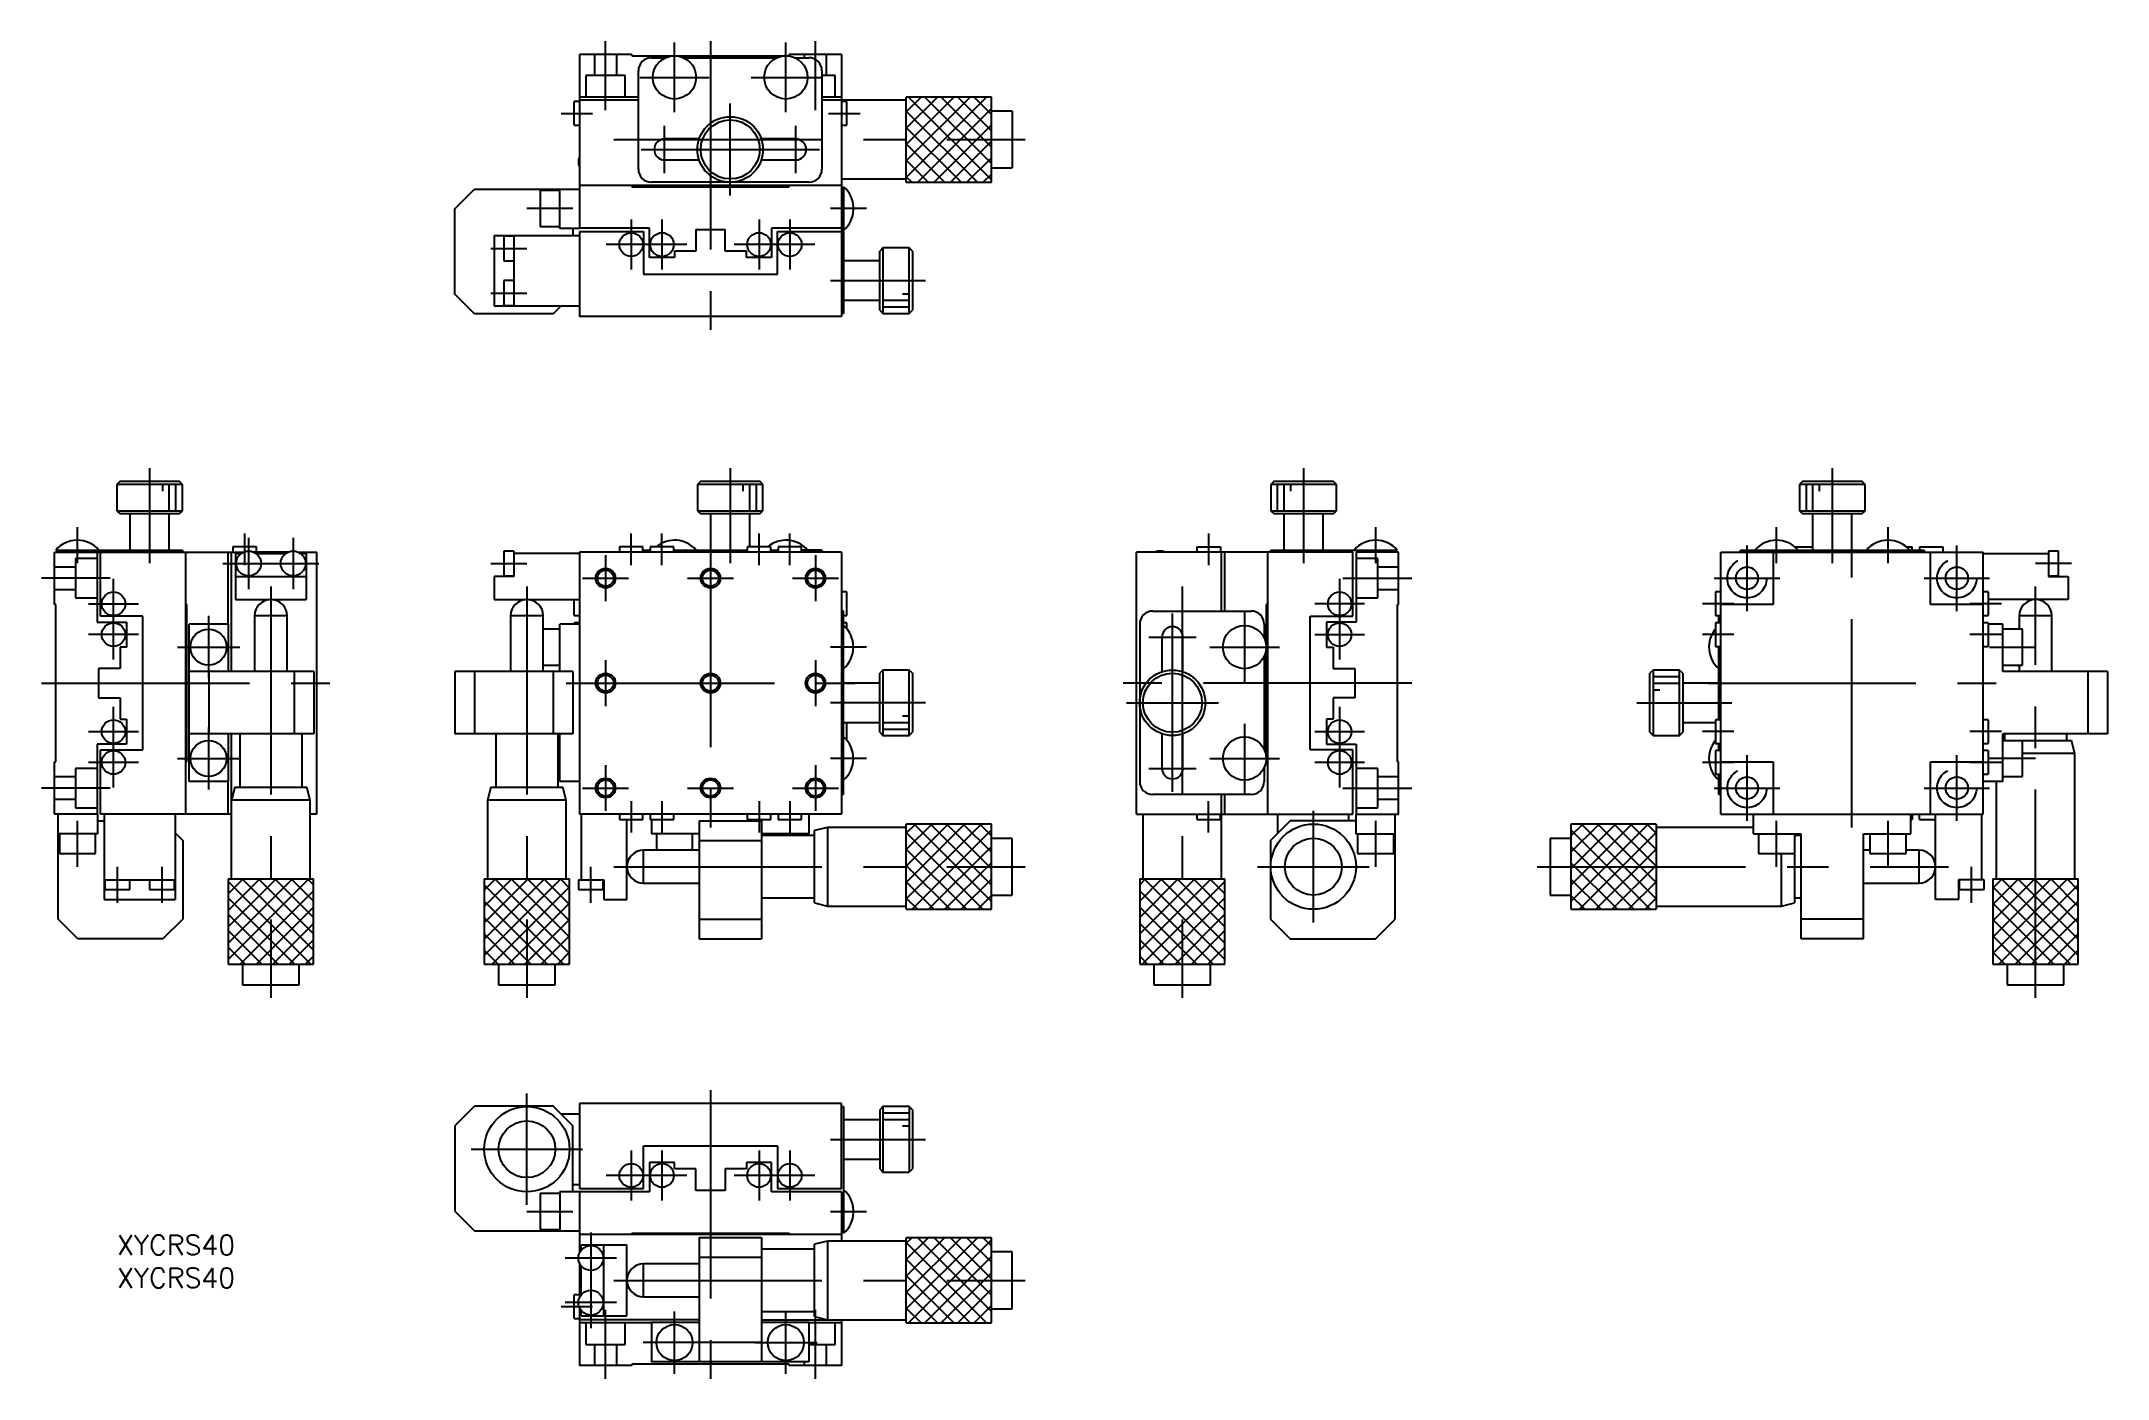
# Model space of a CAD drawing. Extents: x -82 to 233, y -106 to 98.
import ezdxf

# ---------------------------------------------------------------- set-up
doc = ezdxf.new("R2010")
doc.units = 0
doc.linetypes.add('CENTER', pattern=[50.8, 31.75, -6.35, 6.35, -6.35])
doc.linetypes.add('DASHED', pattern=[19.05, 12.7, -6.35])
doc.layers.get('0').update_dxf_attribs({"linetype": 'CONTINUOUS'})
doc.layers.add('CENTER', color=1, linetype='CENTER')
doc.styles.get("Standard").update_dxf_attribs({"font": 'txt.shx', "height": 3, "bigfont": 'bigfont.shx'})

msp = doc.modelspace()

# ---------------------------------------------------------------- linework, layer by layer
at = {"color": 7, "linetype": 'CONTINUOUS'}
for p, q in [((8, 95.9), (0, 95.9)), ((0, 95.9), (0, 69.35)), ((8, 95.9), (8, 95.7)), ((8, 95.7), (32, 95.7)), ((11, 95.4), (13.13, 95.4)), ((15.87, 95.4), (30.13, 95.4)), ((40, 95.9), (32, 95.9)), ((32, 95.7), (32, 95.9)), ((32.87, 95.4), (35, 95.4)), ((40, 95.9), (40, 55.9)), ((9, 78.4), (9, 93.4)), ((37, 93.4), (37, 78.4)), ((-0.8, 85.1), (-0.8, 88.7)), ((0, 88.7), (-0.8, 88.7)), ((9, 89.4), (0, 89.4)), ((9, 88.9), (0, 88.9)), ((40, 89.4), (37, 89.4)), ((49.86, 88.9), (37, 88.9)), ((40.8, 88.7), (40, 88.7)), ((40.8, 85.1), (40.8, 88.7)), ((49.86, 87.15), (52.1, 89.4)), ((49.86, 84.65), (54.6, 89.4)), ((49.86, 82.15), (57.1, 89.4)), ((49.86, 79.65), (59.6, 89.4)), ((49.86, 77.15), (62.1, 89.4)), ((49.86, 76.4), (49.86, 89.4)), ((62.86, 89.4), (49.86, 89.4)), ((50.2, 89.4), (62.86, 76.75)), ((52.7, 89.4), (62.86, 79.25)), ((55.2, 89.4), (62.86, 81.75)), ((57.7, 89.4), (62.86, 84.25)), ((60.2, 89.4), (62.86, 86.75)), ((62.7, 89.4), (62.86, 89.25)), ((62.86, 76.4), (62.86, 89.4)), ((-0.8, 85.1), (0, 85.1)), ((40, 85.1), (40.8, 85.1)), ((49.86, 87.25), (60.7, 76.4)), ((51.6, 76.4), (62.86, 87.65)), ((54.1, 76.4), (62.86, 85.15)), ((66, 87.22), (62.86, 87.22)), ((66, 87.22), (66, 78.58)), ((18.26, 83), (13, 83)), ((33, 83), (27.74, 83)), ((49.86, 84.75), (58.2, 76.4)), ((49.86, 82.25), (55.7, 76.4)), ((56.6, 76.4), (62.86, 82.65)), ((13, 79.8), (18.26, 79.8)), ((27.74, 79.8), (33, 79.8)), ((49.86, 79.75), (53.2, 76.4)), ((59.1, 76.4), (62.86, 80.15)), ((40, 75.9), (0, 75.9)), ((8, 75.9), (8, 75.7)), ((8, 75.7), (32, 75.7)), ((35, 76.4), (11, 76.4)), ((32, 75.7), (32, 75.9)), ((40, 76.9), (49.86, 76.9)), ((40.3, 75.7), (40.3, 56.4)), ((49.86, 77.25), (50.7, 76.4)), ((49.86, 76.4), (62.86, 76.4)), ((61.6, 76.4), (62.86, 77.65)), ((62.86, 78.58), (66, 78.58)), ((-19, 72.35), (-16, 75.35)), ((-16, 75.35), (0, 75.35)), ((-6, 75.15), (-6, 69.65)), ((-3, 75.15), (-6, 75.15)), ((-3, 69.35), (-3, 75.35)), ((40, 75.4), (40.3, 75.4)), ((41.8, 72.25), (41.8, 72.55)), ((-19, 59.35), (-19, 72.35)), ((-6, 69.65), (-3, 69.65)), ((0, 69.35), (-3, 69.35)), ((-1, 69.35), (-1, 68.3)), ((10.7, 69.4), (0, 69.4)), ((10.7, 64.9), (10.7, 69.4)), ((40, 69.4), (29.3, 69.4)), ((29.3, 69.4), (29.3, 64.9)), ((-13, 68.3), (-13, 57.5)), ((-13, 68.3), (0, 68.3)), ((-11.5, 68.2), (-11.5, 64.4)), ((-10, 68.2), (-11.5, 68.2)), ((-10, 68.3), (-10, 57.5)), ((0, 68.9), (9.8, 68.9)), ((0, 68.9), (0, 55.9)), ((9.8, 68.9), (9.8, 62.4)), ((17.75, 69.2), (17.75, 65.9)), ((17.75, 69.2), (22.25, 69.2)), ((22.25, 65.9), (22.25, 69.2)), ((30.2, 68.9), (40, 68.9)), ((30.2, 62.4), (30.2, 68.9)), ((46.3, 66.4), (45.8, 65.9)), ((46.3, 66.4), (46.3, 56.4)), ((50.3, 66.4), (46.3, 66.4)), ((50.3, 56.4), (50.3, 66.4)), ((50.8, 65.9), (50.3, 66.4)), ((-11.5, 64.4), (-10, 64.4)), ((14.5, 64.9), (10.7, 64.9)), ((17.75, 65.9), (14.5, 65.9)), ((14.5, 65.9), (14.5, 64.9)), ((25.5, 65.9), (22.25, 65.9)), ((25.5, 64.9), (25.5, 65.9)), ((29.3, 64.9), (25.5, 64.9)), ((45.8, 64.4), (40.3, 64.4)), ((45.8, 56.9), (45.8, 65.9)), ((50.8, 65.9), (50.8, 56.9)), ((-11.5, 61.4), (-11.5, 57.6)), ((-10, 61.4), (-11.5, 61.4)), ((9.8, 62.4), (30.2, 62.4)), ((-16, 56.35), (-19, 59.35)), ((0, 57.5), (-13, 57.5)), ((-11.5, 57.6), (-10, 57.6)), ((-2.85, 57.5), (-4, 56.35)), ((40.3, 58.4), (45.8, 58.4)), ((45.8, 56.9), (46.3, 56.4)), ((46.3, 58.4), (50.3, 58.4)), ((46.3, 57.4), (50.3, 57.4)), ((49.3, 59.4), (50.3, 59.4)), ((50.3, 56.4), (50.8, 56.9)), ((-4, 56.35), (-16, 56.35)), ((40, 55.9), (0, 55.9)), ((40.3, 56.4), (40, 56.4)), ((46.3, 56.4), (50.3, 56.4)), ((-70.05, 30.8), (-70.55, 30.3)), ((-60.55, 30.3), (-70.55, 30.3)), ((-70.55, 30.3), (-70.55, 26.3)), ((-70.05, 30.8), (-61.05, 30.8)), ((-63.55, 29.3), (-63.55, 30.3)), ((-62.55, 26.3), (-62.55, 30.3)), ((-61.55, 26.3), (-61.55, 30.3)), ((-60.55, 30.3), (-61.05, 30.8)), ((-60.55, 26.3), (-60.55, 30.3)), ((18.5, 30.8), (18, 30.3)), ((28, 30.3), (18, 30.3)), ((18, 30.3), (18, 26.3)), ((18.5, 30.8), (27.5, 30.8)), ((25, 29.3), (25, 30.3)), ((26, 26.3), (26, 30.3)), ((27, 26.3), (27, 30.3)), ((28, 30.3), (27.5, 30.8)), ((28, 26.3), (28, 30.3)), ((105.94, 30.8), (105.44, 30.3)), ((115.44, 30.3), (105.44, 30.3)), ((105.44, 30.3), (105.44, 26.3)), ((105.94, 30.8), (114.94, 30.8)), ((106.44, 30.3), (106.44, 26.3)), ((107.44, 30.3), (107.44, 26.3)), ((108.44, 30.3), (108.44, 29.3)), ((115.44, 30.3), (114.94, 30.8)), ((115.44, 26.3), (115.44, 30.3)), ((186.57, 30.8), (186.07, 30.3)), ((196.07, 30.3), (186.07, 30.3)), ((186.07, 30.3), (186.07, 26.3)), ((186.57, 30.8), (195.57, 30.8)), ((187.07, 30.3), (187.07, 26.3)), ((188.07, 30.3), (188.07, 26.3)), ((189.07, 30.3), (189.07, 29.3)), ((196.07, 30.3), (195.57, 30.8)), ((196.07, 26.3), (196.07, 30.3)), ((-70.55, 26.3), (-60.55, 26.3)), ((-70.55, 26.3), (-70.05, 25.8)), ((-61.05, 25.8), (-70.05, 25.8)), ((-68.55, 25.8), (-68.55, 20.3)), ((-62.55, 20.3), (-62.55, 25.8)), ((-61.05, 25.8), (-60.55, 26.3)), ((18, 26.3), (28, 26.3)), ((18, 26.3), (18.5, 25.8)), ((27.5, 25.8), (18.5, 25.8)), ((20, 25.8), (20, 20.3)), ((26, 20.8), (26, 25.8)), ((27.5, 25.8), (28, 26.3)), ((105.44, 26.3), (115.44, 26.3)), ((105.44, 26.3), (105.94, 25.8)), ((114.94, 25.8), (105.94, 25.8)), ((107.44, 25.8), (107.44, 20.3)), ((113.44, 20.3), (113.44, 25.8)), ((114.94, 25.8), (115.44, 26.3)), ((186.07, 26.3), (196.07, 26.3)), ((186.07, 26.3), (186.57, 25.8)), ((195.57, 25.8), (186.57, 25.8)), ((188.07, 25.8), (188.07, 20.3)), ((194.07, 20.3), (194.07, 25.8)), ((195.57, 25.8), (196.07, 26.3)), ((-80.05, 20), (-51.19, 20)), ((-80.05, 12), (-80.05, 20)), ((-79.86, 20.3), (-60.55, 20.3)), ((-79.55, 20), (-79.55, 20.3)), ((-73.55, 20), (-73.55, 9.3)), ((-73.05, 10.2), (-73.05, 20)), ((-60.55, 20.3), (-60.55, 20)), ((-60.05, 20), (-60.05, -20)), ((-53.55, 9), (-53.55, 20)), ((-53.05, 1.75), (-53.05, 20)), ((-52.85, 20.8), (-52.85, 20)), ((-49.25, 20.8), (-52.85, 20.8)), ((-52.45, 19.75), (-51.62, 19.75)), ((-52.45, 19.75), (-52.45, 12.75)), ((-44.39, 20), (-49.72, 20)), ((-49.29, 19.75), (-44.82, 19.75)), ((-49.25, 20), (-49.25, 20.8)), ((-42.92, 20), (-40.05, 20)), ((-42.49, 19.75), (-41.65, 19.75)), ((-41.65, 19.75), (-41.65, 12.75)), ((-40.05, -20), (-40.05, 20)), ((-11.5, 20.15), (-11.5, 16.35)), ((-10, 20.15), (-11.5, 20.15)), ((-10, 20.15), (-10, 16.25)), ((0, 19.75), (-10, 19.75)), ((0, 20), (0, -20)), ((40, 20), (0, 20)), ((9.7, 20.8), (6.1, 20.8)), ((6.1, 20.8), (6.1, 20)), ((9.7, 20), (9.7, 20.8)), ((9.7, 20.3), (10.8, 20.3)), ((14.4, 20.8), (10.8, 20.8)), ((10.8, 20.8), (10.8, 20)), ((14.4, 20), (14.4, 20.8)), ((14.4, 20.3), (25.6, 20.3)), ((29.2, 20.8), (25.6, 20.8)), ((25.6, 20.8), (25.6, 20)), ((29.2, 20), (29.2, 20.8)), ((29.2, 20.3), (30.3, 20.3)), ((33.9, 20.8), (30.3, 20.8)), ((30.3, 20.8), (30.3, 20)), ((33.9, 20), (33.9, 20.8)), ((37, 20.3), (33.9, 20.3)), ((37, 20.3), (37, 20)), ((40, 20), (40, -20)), ((84.95, -20), (84.95, 20)), ((117.94, 20), (84.95, 20)), ((94.15, 20.8), (97.75, 20.8)), ((94.15, 20.8), (94.15, 20)), ((97.75, 20.8), (97.75, 20)), ((97.95, 11), (97.95, 20)), ((98.45, 11), (98.45, 20)), ((104.94, 20), (104.94, -20)), ((105.44, 20.3), (124.75, 20.3)), ((105.44, 20), (105.44, 20.3)), ((117.94, 10.2), (117.94, 20)), ((118.44, 20), (118.44, 9.3)), ((124.94, 20), (118.44, 20)), ((124.44, 20.3), (124.44, 20)), ((124.94, 12), (124.94, 20)), ((174.07, -20), (174.07, 20)), ((174.07, 20), (214.07, 20)), ((177.07, 20.3), (205.07, 20.3)), ((177.07, 20), (177.07, 20.3)), ((182.07, 20), (182.07, 12)), ((185.36, 20.8), (188.07, 20.8)), ((202.36, 20.8), (203.27, 20.8)), ((203.27, 20.3), (203.27, 20.8)), ((204.37, 20.8), (207.97, 20.8)), ((204.37, 20.8), (204.37, 20.3)), ((205.07, 20.3), (205.07, 20)), ((206.07, 12), (206.07, 20)), ((207.97, 20), (207.97, 20.8)), ((214.07, -20), (214.07, 20)), ((214.07, 19.75), (224.07, 19.75)), ((224.07, 20.15), (224.07, 16.25)), ((225.57, 20.15), (224.07, 20.15)), ((225.57, 16.35), (225.57, 20.15)), ((-52.45, 16.25), (-41.65, 16.25)), ((-10, 16.25), (-13, 16.25)), ((-13, 16.25), (-13, 12.75)), ((-11.5, 16.35), (-10, 16.35)), ((224.07, 16.35), (225.57, 16.35)), ((224.07, 16.25), (227.07, 16.25)), ((227.07, 16.25), (227.07, 12.75)), ((-52.45, 12.75), (-41.65, 12.75)), ((-13, 12.75), (0, 12.75)), ((-0.8, 10.3), (-0.8, 12.75)), ((40.8, 13.9), (40, 13.9)), ((40.8, 10.3), (40.8, 13.9)), ((173.27, 13.9), (173.27, 10.3)), ((174.07, 13.9), (173.27, 13.9)), ((214.87, 13.9), (214.07, 13.9)), ((214.87, 13.9), (214.87, 10.3)), ((227.07, 12.75), (214.87, 12.75)), ((-79.86, 12), (-80.05, 12)), ((-79.86, -12), (-79.86, 12)), ((-66.55, 10.2), (-73.05, 10.2)), ((-66.55, -10.2), (-66.55, 10.2)), ((-59.85, 12), (-60.05, 12)), ((-59.85, -12), (-59.85, 12)), ((-44.55, 10.25), (-49.55, 10.25)), ((-49.55, 10.25), (-49.55, 1.75)), ((-44.55, 1.75), (-44.55, 10.25)), ((-10.5, 10.25), (-10.5, 1.75)), ((-5.5, 10.25), (-10.5, 10.25)), ((-5.5, 1.75), (-5.5, 10.25)), ((-0.8, 10.3), (0, 10.3)), ((40.3, 11), (40, 11)), ((40.3, -17), (40.3, 11)), ((40.3, 10.3), (40.8, 10.3)), ((87.45, 11), (102.44, 11)), ((104.94, 12), (104.74, 12)), ((104.74, 12), (104.74, -12)), ((111.44, -10.2), (111.44, 10.2)), ((111.44, 10.2), (117.94, 10.2)), ((124.75, -12), (124.75, 12)), ((124.75, 12), (124.94, 12)), ((173.27, 10.3), (174.07, 10.3)), ((173.77, 9.2), (173.77, 10.3)), ((182.07, 12), (174.07, 12)), ((214.07, 12), (206.07, 12)), ((214.07, 10.3), (214.87, 10.3)), ((224.57, 10.25), (219.57, 10.25)), ((219.57, 10.25), (219.57, 8.25)), ((224.57, 1.75), (224.57, 10.25)), ((-73.55, 9.3), (-69.05, 9.3)), ((-69.05, 9.3), (-69.05, 5.5)), ((-53.51, 9), (-59.5, 9)), ((-59.5, -15), (-59.5, 9)), ((-53.51, 1.75), (-53.51, 9)), ((-3, 8.25), (-5.5, 8.25)), ((-3, 1.75), (-3, 9)), ((0, 9), (-3, 9)), ((-0.8, 9), (-0.8, 9.2)), ((0, 9.2), (-0.8, 9.2)), ((40.8, 9.2), (40.3, 9.2)), ((40.8, 8.29), (40.8, 9.2)), ((85.45, 9), (85.45, -15)), ((88.84, 7), (88.84, 1.74)), ((92.05, 1.74), (92.05, 7)), ((104.44, 9), (104.44, 6.87)), ((118.44, 9.3), (113.94, 9.3)), ((113.94, 9.3), (113.94, 5.5)), ((173.27, 9.2), (173.27, 5.6)), ((174.07, 9.2), (173.27, 9.2)), ((214.87, 9.2), (214.07, 9.2)), ((214.87, 9.2), (214.87, 5.6)), ((217.07, 9), (214.87, 9)), ((217.07, 1.75), (217.07, 9)), ((220.07, 8.25), (217.07, 8.25)), ((220.07, 2.75), (220.07, 8.25)), ((-70.05, 5.5), (-70.05, 2.25)), ((-69.05, 5.5), (-70.05, 5.5)), ((104.44, 4.13), (104.44, -10.13)), ((113.94, 5.5), (114.94, 5.5)), ((114.94, 5.5), (114.94, 2.25)), ((173.27, 5.6), (174.07, 5.6)), ((173.77, -5.6), (173.77, 5.6)), ((214.07, 5.6), (214.87, 5.6)), ((-73.35, 2.25), (-73.35, -2.25)), ((-70.05, 2.25), (-73.35, 2.25)), ((-40.5, 1.75), (-59.5, 1.75)), ((-56.51, 1.75), (-56.51, -7.75)), ((-43.5, 1.75), (-43.5, -7.75)), ((-40.5, 1.75), (-40.5, -7.75)), ((-1, 1.75), (-19, 1.75)), ((-19, 1.75), (-19, -7.75)), ((-16, 1.75), (-16, -7.75)), ((-5.5, 2.75), (-3, 2.75)), ((-4, 1.75), (-4, -7.75)), ((-1, 1.75), (-1, -7.75)), ((45.8, 0), (40.3, 0)), ((46.3, 2), (45.8, 1.5)), ((45.8, -7.5), (45.8, 1.5)), ((46.3, 2), (46.3, -8)), ((50.3, 2), (46.3, 2)), ((50.3, -8), (50.3, 2)), ((50.8, 1.5), (50.3, 2)), ((50.8, 1.5), (50.8, -7.5)), ((114.94, 2.25), (118.25, 2.25)), ((118.25, 2.25), (118.25, -2.25)), ((163.77, 2), (163.27, 1.5)), ((163.27, -7.5), (163.27, 1.5)), ((163.77, 2), (163.77, -8)), ((167.77, 2), (163.77, 2)), ((163.77, 1), (167.77, 1)), ((163.77, 0), (167.77, 0)), ((167.77, -8), (167.77, 2)), ((168.27, 1.5), (167.77, 2)), ((168.27, 1.5), (168.27, -7.5)), ((173.77, 0), (168.27, 0)), ((217.07, 2.75), (220.07, 2.75)), ((233.07, 1.75), (217.07, 1.75)), ((219.57, 2.75), (219.57, 1.75)), ((230.07, 1.75), (230.07, -7.75)), ((233.07, 1.75), (233.07, -7.75)), ((-73.35, -2.25), (-70.05, -2.25)), ((-70.05, -2.25), (-70.05, -5.5)), ((114.94, -2.25), (114.94, -5.5)), ((118.25, -2.25), (114.94, -2.25)), ((163.77, -1), (164.77, -1)), ((-70.05, -5.5), (-69.05, -5.5)), ((-69.05, -5.5), (-69.05, -9.3)), ((40.3, -6), (45.8, -6)), ((40.8, -8.71), (40.8, -6)), ((46.3, -6), (50.3, -6)), ((49.3, -5), (50.3, -5)), ((113.94, -5.5), (113.94, -9.3)), ((114.94, -5.5), (113.94, -5.5)), ((168.27, -6), (173.27, -6)), ((173.27, -5.6), (173.27, -9.2)), ((174.07, -5.6), (173.27, -5.6)), ((214.87, -5.6), (214.07, -5.6)), ((214.87, -5.6), (214.87, -9.2)), ((-73.55, -9.3), (-73.55, -20)), ((-69.05, -9.3), (-73.55, -9.3)), ((-40.5, -7.75), (-59.5, -7.75)), ((-53.51, -15), (-53.51, -7.75)), ((-53.05, -29.86), (-53.05, -7.75)), ((-51.8, -7.75), (-51.8, -15.86)), ((-42.3, -15.86), (-42.3, -7.75)), ((-1, -7.75), (-19, -7.75)), ((-12.75, -7.75), (-12.75, -15.86)), ((-3.25, -15.86), (-3.25, -7.75)), ((-3, -8.75), (-3.25, -8.75)), ((-3, -15), (-3, -7.75)), ((45.8, -7.5), (46.3, -8)), ((46.3, -7), (50.3, -7)), ((46.3, -8), (50.3, -8)), ((50.3, -8), (50.8, -7.5)), ((88.84, -7.74), (88.84, -13)), ((92.05, -13), (92.05, -7.74)), ((113.94, -9.3), (118.44, -9.3)), ((118.44, -9.3), (118.44, -20)), ((163.27, -7.5), (163.77, -8)), ((163.77, -8), (167.77, -8)), ((167.77, -8), (168.27, -7.5)), ((173.27, -9.2), (174.07, -9.2)), ((173.77, -10.3), (173.77, -9.2)), ((214.07, -9.2), (214.87, -9.2)), ((233.07, -7.75), (217.07, -7.75)), ((217.07, -15), (217.07, -7.75)), ((217.07, -8.75), (227.57, -8.75)), ((217.32, -7.75), (217.32, -8.75)), ((220.07, -14.25), (220.07, -8.75)), ((226.82, -8.75), (226.82, -7.75)), ((228.07, -10.75), (227.57, -8.75)), ((-80.05, -20), (-80.05, -12)), ((-80.05, -12), (-79.86, -12)), ((-73.05, -20), (-73.05, -10.2)), ((-73.05, -10.2), (-66.55, -10.2)), ((-59.85, -12), (-60.05, -12)), ((104.74, -12), (104.94, -12)), ((117.94, -10.2), (111.44, -10.2)), ((117.94, -20), (117.94, -10.2)), ((124.94, -12), (124.75, -12)), ((124.94, -20), (124.94, -12)), ((173.27, -10.3), (173.27, -13.9)), ((174.07, -10.3), (173.27, -10.3)), ((174.07, -12), (182.07, -12)), ((182.07, -12), (182.07, -20)), ((206.07, -20), (206.07, -12)), ((206.07, -12), (214.07, -12)), ((214.87, -10.3), (214.07, -10.3)), ((214.87, -10.3), (214.87, -13.9)), ((228.07, -10.75), (220.07, -10.75)), ((228.07, -29.86), (228.07, -10.75)), ((-53.51, -15), (-59.5, -15)), ((-53.55, -20), (-53.55, -15)), ((-3, -14.25), (-3.25, -14.25)), ((0, -15), (-3, -15)), ((104.44, -12.87), (104.44, -15)), ((173.27, -13.9), (174.07, -13.9)), ((173.77, -17), (173.77, -13.9)), ((214.07, -13.9), (214.87, -13.9)), ((217.07, -15), (214.07, -15)), ((216.07, -15), (216.07, -29.86)), ((217.07, -14.25), (220.07, -14.25)), ((-52.55, -15.86), (-53.05, -17.86)), ((-41.06, -17.86), (-53.05, -17.86)), ((-52.55, -15.86), (-41.56, -15.86)), ((-41.06, -17.86), (-41.56, -15.86)), ((-41.06, -29.86), (-41.06, -17.86)), ((-13.5, -15.86), (-14, -17.86)), ((-14, -17.86), (-14, -29.86)), ((-2, -17.86), (-14, -17.86)), ((-13.5, -15.86), (-2.5, -15.86)), ((-2, -17.86), (-2.5, -15.86)), ((-2, -29.86), (-2, -17.86)), ((40.3, -17), (40, -17)), ((102.44, -17), (87.45, -17)), ((97.95, -29.86), (97.95, -17)), ((98.45, -20), (98.45, -17)), ((174.07, -17), (173.77, -17)), ((-73.5, -20), (-80.05, -20)), ((-79.5, -36), (-79.5, -20)), ((-73.5, -20), (-73.5, -23)), ((-73.5, -21), (-72.46, -21)), ((-53.05, -20), (-73.05, -20)), ((-72.46, -20), (-72.46, -33)), ((-61.66, -20), (-61.66, -33)), ((-40.05, -20), (-41, -20)), ((40, -20), (0, -20)), ((0.25, -20), (0.25, -30)), ((6.1, -20), (6.1, -20.8)), ((6.1, -20.8), (9.7, -20.8)), ((7.25, -33), (7.25, -20.8)), ((9.7, -20.8), (9.7, -20)), ((10.8, -20), (10.8, -20.8)), ((10.8, -20.8), (14.4, -20.8)), ((11, -20.8), (11, -23)), ((14.4, -20.8), (14.4, -20)), ((18.25, -21), (18.25, -39)), ((18.25, -21), (27.75, -21)), ((25.6, -20), (25.6, -20.8)), ((25.6, -20.8), (29.2, -20.8)), ((27.75, -21), (27.75, -39)), ((29.2, -20.8), (29.2, -20)), ((30.3, -20), (30.3, -20.8)), ((30.3, -20.8), (33.9, -20.8)), ((33.9, -20.8), (33.9, -20)), ((35, -20), (35, -23)), ((37.86, -22), (35.86, -22.5)), ((49.86, -22), (37.86, -22)), ((37.86, -22), (37.86, -34)), ((49.86, -22.9), (51.25, -21.5)), ((49.86, -25.4), (53.75, -21.5)), ((49.86, -27.9), (56.25, -21.5)), ((49.86, -30.4), (58.75, -21.5)), ((49.86, -32.9), (61.25, -21.5)), ((49.86, -34.5), (49.86, -21.5)), ((62.86, -21.5), (49.86, -21.5)), ((51.05, -21.5), (62.86, -33.31)), ((53.55, -21.5), (62.86, -30.81)), ((56.05, -21.5), (62.86, -28.31)), ((58.55, -21.5), (62.86, -25.81)), ((61.05, -21.5), (62.86, -23.31)), ((62.86, -34.5), (62.86, -21.5)), ((84.95, -20), (117.94, -20)), ((85.95, -20), (85.95, -29.86)), ((94.15, -20), (94.15, -20.8)), ((94.15, -20.8), (97.75, -20.8)), ((97.75, -20.8), (97.75, -20)), ((108.4, -21), (105.4, -24)), ((106.54, -22.85), (106.54, -20)), ((118.39, -21), (108.4, -21)), ((117.35, -21), (117.35, -20)), ((118.39, -20), (124.94, -20)), ((118.39, -20), (118.39, -23)), ((124.39, -36), (124.39, -20)), ((151.21, -23.31), (153.02, -21.5)), ((151.21, -25.81), (155.52, -21.5)), ((151.21, -28.31), (158.02, -21.5)), ((151.21, -30.81), (160.52, -21.5)), ((151.21, -33.31), (163.02, -21.5)), ((151.21, -21.5), (151.21, -34.5)), ((164.21, -21.5), (151.21, -21.5)), ((152.82, -21.5), (164.21, -32.9)), ((155.32, -21.5), (164.21, -30.4)), ((157.82, -21.5), (164.21, -27.9)), ((160.32, -21.5), (164.21, -25.4)), ((162.82, -21.5), (164.21, -22.9)), ((164.21, -21.5), (164.21, -34.5)), ((179.07, -22), (164.21, -22)), ((174.07, -20), (214.07, -20)), ((179.07, -23), (179.07, -20)), ((203.07, -23), (203.07, -20)), ((203.07, -20.8), (203.27, -20.8)), ((203.27, -20), (203.27, -20.8)), ((204.37, -20.8), (204.37, -20)), ((204.37, -20.8), (206.82, -20.8)), ((206.82, -33), (206.82, -20)), ((213.82, -20), (213.82, -30)), ((-73.5, -23), (-79.5, -23)), ((-79.3, -23), (-79.3, -26)), ((-73.8, -26), (-73.8, -23)), ((-61.66, -22.85), (-60.5, -24)), ((-60.5, -24), (-60.5, -36)), ((18.25, -23), (11, -23)), ((11.75, -23), (11.75, -25.5)), ((17.25, -25.5), (17.25, -23)), ((18.25, -24), (27.75, -24)), ((35, -23), (27.75, -23)), ((35.86, -23.25), (27.75, -23.25)), ((28.75, -23), (28.75, -23.25)), ((34.25, -23), (34.25, -23.25)), ((35.86, -33.5), (35.86, -22.5)), ((49.86, -22.81), (61.55, -34.5)), ((50.75, -34.5), (62.86, -22.4)), ((53.25, -34.5), (62.86, -24.9)), ((66, -23.68), (62.86, -23.68)), ((66, -32.33), (66, -23.68)), ((105.4, -24), (105.4, -36)), ((118.39, -23), (124.39, -23)), ((118.69, -23), (118.69, -26)), ((124.19, -26), (124.19, -23)), ((148.07, -23.68), (148.07, -32.33)), ((151.21, -23.68), (148.07, -23.68)), ((151.21, -22.4), (163.32, -34.5)), ((151.21, -24.9), (160.82, -34.5)), ((152.52, -34.5), (164.21, -22.81)), ((179.07, -23), (186.32, -23)), ((179.82, -23), (179.82, -26)), ((185.32, -23), (185.32, -33.5)), ((186.32, -23.25), (185.32, -23.25)), ((186.32, -39), (186.32, -23)), ((195.82, -39), (195.82, -23)), ((195.82, -23), (203.07, -23)), ((196.82, -23), (196.82, -26)), ((202.32, -26), (202.32, -23)), ((-79.3, -26), (-73.8, -26)), ((18.25, -25.5), (9.75, -25.5)), ((9.75, -25.5), (9.75, -30.5)), ((49.86, -25.31), (59.05, -34.5)), ((49.86, -27.81), (56.55, -34.5)), ((55.75, -34.5), (62.86, -27.4)), ((118.69, -26), (124.19, -26)), ((151.21, -27.4), (158.32, -34.5)), ((155.02, -34.5), (164.21, -25.31)), ((157.52, -34.5), (164.21, -27.81)), ((179.82, -26), (185.32, -26)), ((183.32, -34), (183.32, -26)), ((196.82, -25.5), (195.82, -25.5)), ((196.82, -26), (202.32, -26)), ((204.32, -25.5), (202.32, -25.5)), ((204.32, -30.5), (204.32, -25.5)), ((-72.46, -30), (-61.66, -30)), ((-72.35, -30), (-72.35, -31.5)), ((-72.35, -31.5), (-68.55, -31.5)), ((-68.55, -31.5), (-68.55, -30)), ((-65.55, -30), (-65.55, -31.5)), ((-65.55, -31.5), (-61.75, -31.5)), ((-61.75, -31.5), (-61.75, -30)), ((-53.55, -29.86), (-40.55, -29.86)), ((-53.55, -29.86), (-53.55, -42.86)), ((-53.55, -32.16), (-51.25, -29.86)), ((-53.55, -34.66), (-48.75, -29.86)), ((-53.55, -37.16), (-46.25, -29.86)), ((-53.55, -39.66), (-43.75, -29.86)), ((-53.55, -42.16), (-41.26, -29.86)), ((-53.55, -30.26), (-40.95, -42.86)), ((-51.45, -29.86), (-40.55, -40.76)), ((-48.95, -29.86), (-40.55, -38.26)), ((-46.45, -29.86), (-40.55, -35.76)), ((-43.95, -29.86), (-40.55, -33.26)), ((-41.45, -29.86), (-40.55, -30.76)), ((-40.55, -42.86), (-40.55, -29.86)), ((-12.81, -29.86), (-14.5, -31.56)), ((-10.31, -29.86), (-14.5, -34.06)), ((-7.81, -29.86), (-14.5, -36.56)), ((-5.31, -29.86), (-14.5, -39.06)), ((-2.81, -29.86), (-14.5, -41.56)), ((-14.5, -29.86), (-1.5, -29.86)), ((-14.5, -29.86), (-14.5, -42.86)), ((-14.5, -30.76), (-2.4, -42.86)), ((-1.5, -31.06), (-13.31, -42.86)), ((-12.9, -29.86), (-1.5, -41.26)), ((-10.4, -29.86), (-1.5, -38.76)), ((-7.9, -29.86), (-1.5, -36.26)), ((-5.4, -29.86), (-1.5, -33.76)), ((-2.9, -29.86), (-1.5, -31.26)), ((-1.5, -42.86), (-1.5, -29.86)), ((-0.15, -30), (3.75, -30)), ((-0.15, -30), (-0.15, -31.5)), ((-0.15, -31.5), (3.65, -31.5)), ((3.65, -31.5), (3.65, -30)), ((3.75, -30), (3.75, -33)), ((9.75, -30.5), (18.25, -30.5)), ((49.86, -30.31), (54.05, -34.5)), ((58.25, -34.5), (62.86, -29.9)), ((85.45, -29.86), (85.45, -42.86)), ((85.45, -30.76), (86.34, -29.86)), ((85.45, -33.26), (88.84, -29.86)), ((85.45, -35.76), (91.34, -29.86)), ((85.45, -38.26), (93.84, -29.86)), ((85.45, -40.76), (96.35, -29.86)), ((85.45, -29.86), (98.45, -29.86)), ((85.85, -42.86), (98.45, -30.26)), ((86.15, -29.86), (98.45, -42.16)), ((88.65, -29.86), (98.45, -39.66)), ((91.15, -29.86), (98.45, -37.16)), ((93.65, -29.86), (98.45, -34.66)), ((96.15, -29.86), (98.45, -32.16)), ((98.45, -42.86), (98.45, -29.86)), ((151.21, -29.9), (155.82, -34.5)), ((160.02, -34.5), (164.21, -30.31)), ((195.82, -30.5), (204.32, -30.5)), ((210.32, -30), (210.32, -33)), ((214.22, -30), (210.32, -30)), ((210.42, -30), (210.42, -31.5)), ((210.42, -31.5), (214.22, -31.5)), ((214.22, -31.5), (214.22, -30)), ((215.57, -41.26), (226.97, -29.86)), ((215.57, -38.76), (224.47, -29.86)), ((215.57, -36.26), (221.97, -29.86)), ((215.57, -33.76), (219.47, -29.86)), ((215.57, -31.26), (216.97, -29.86)), ((215.57, -29.86), (228.57, -29.86)), ((215.57, -29.86), (215.57, -42.86)), ((227.38, -42.86), (215.57, -31.06)), ((216.47, -42.86), (228.57, -30.76)), ((228.57, -41.56), (216.88, -29.86)), ((228.57, -39.06), (219.38, -29.86)), ((228.57, -36.56), (221.88, -29.86)), ((228.57, -34.06), (224.38, -29.86)), ((228.57, -31.56), (226.88, -29.86)), ((228.57, -42.86), (228.57, -29.86)), ((-72.46, -33), (-61.66, -33)), ((-53.55, -32.76), (-43.45, -42.86)), ((-51.75, -42.86), (-40.55, -31.66)), ((-49.25, -42.86), (-40.55, -34.16)), ((-14.5, -33.26), (-4.9, -42.86)), ((-1.5, -33.56), (-10.81, -42.86)), ((3.75, -33), (7.25, -33)), ((27.75, -32.75), (35.86, -32.75)), ((35.86, -33.5), (37.86, -34)), ((37.86, -34), (49.86, -34)), ((49.86, -32.81), (51.55, -34.5)), ((49.86, -34.5), (62.86, -34.5)), ((60.75, -34.5), (62.86, -32.4)), ((62.86, -32.33), (66, -32.33)), ((85.45, -31.66), (96.65, -42.86)), ((85.45, -34.16), (94.15, -42.86)), ((88.35, -42.86), (98.45, -32.76)), ((148.07, -32.33), (151.21, -32.33)), ((151.21, -32.4), (153.32, -34.5)), ((151.21, -34.5), (164.21, -34.5)), ((162.52, -34.5), (164.21, -32.81)), ((164.21, -34), (183.32, -34)), ((183.32, -34), (185.32, -33.5)), ((185.32, -32.75), (186.32, -32.75)), ((210.32, -33), (206.82, -33)), ((224.88, -42.86), (215.57, -33.56)), ((218.97, -42.86), (228.57, -33.26)), ((-76.5, -39), (-79.5, -36)), ((-60.5, -36), (-63.51, -39)), ((-53.55, -35.26), (-45.95, -42.86)), ((-53.55, -37.76), (-48.45, -42.86)), ((-46.75, -42.86), (-40.55, -36.66)), ((-14.5, -35.76), (-7.4, -42.86)), ((-1.5, -36.06), (-8.31, -42.86)), ((18.25, -36), (27.75, -36)), ((85.45, -36.66), (91.65, -42.86)), ((90.85, -42.86), (98.45, -35.26)), ((93.35, -42.86), (98.45, -37.76)), ((105.4, -36), (108.4, -39)), ((121.39, -39), (124.39, -36)), ((195.82, -36), (186.32, -36)), ((222.38, -42.86), (215.57, -36.06)), ((221.47, -42.86), (228.57, -35.76)), ((-63.51, -39), (-76.5, -39)), ((-53.55, -40.26), (-50.95, -42.86)), ((-44.25, -42.86), (-40.55, -39.16)), ((-14.5, -38.26), (-9.9, -42.86)), ((-14.5, -40.76), (-12.4, -42.86)), ((-1.5, -38.56), (-5.81, -42.86)), ((18.25, -39), (27.75, -39)), ((85.45, -39.16), (89.15, -42.86)), ((95.85, -42.86), (98.45, -40.26)), ((108.4, -39), (121.39, -39)), ((195.82, -39), (186.32, -39)), ((219.88, -42.86), (215.57, -38.56)), ((223.97, -42.86), (228.57, -38.26)), ((226.47, -42.86), (228.57, -40.76)), ((-53.55, -42.76), (-53.45, -42.86)), ((-53.55, -42.86), (-40.55, -42.86)), ((-51.38, -42.86), (-51.38, -46)), ((-42.73, -46), (-42.73, -42.86)), ((-41.75, -42.86), (-40.55, -41.66)), ((-14.5, -42.86), (-1.5, -42.86)), ((-12.33, -42.86), (-12.33, -46)), ((-3.68, -46), (-3.68, -42.86)), ((-1.5, -41.06), (-3.31, -42.86)), ((85.45, -41.66), (86.65, -42.86)), ((85.45, -42.86), (98.45, -42.86)), ((87.62, -42.86), (87.62, -46)), ((96.27, -46), (96.27, -42.86)), ((217.38, -42.86), (215.57, -41.06)), ((215.57, -42.86), (228.57, -42.86)), ((217.75, -42.86), (217.75, -46)), ((226.4, -46), (226.4, -42.86)), ((-51.38, -46), (-42.73, -46)), ((-12.33, -46), (-3.68, -46)), ((87.62, -46), (96.27, -46)), ((217.75, -46), (226.4, -46)), ((-16, -64.55), (-19, -67.55)), ((-4, -64.55), (-16, -64.55)), ((-1, -67.55), (-4, -64.55)), ((-2.85, -65.7), (0, -65.7)), ((0, -64.1), (0, -77.1)), ((40, -64.1), (0, -64.1)), ((40, -77.1), (40, -64.1)), ((40, -64.6), (40.3, -64.6)), ((40.3, -64.6), (40.3, -83.9)), ((46.3, -64.6), (45.8, -65.1)), ((45.8, -65.1), (45.8, -74.1)), ((50.3, -64.6), (46.3, -64.6)), ((46.3, -64.6), (46.3, -74.6)), ((50.3, -65.6), (46.3, -65.6)), ((50.3, -64.6), (50.3, -74.6)), ((50.8, -65.1), (50.3, -64.6)), ((50.8, -65.1), (50.8, -74.1)), ((-19, -67.55), (-19, -80.55)), ((-1, -77.55), (-1, -67.55)), ((45.8, -66.6), (40.3, -66.6)), ((50.3, -66.6), (46.3, -66.6)), ((50.3, -67.6), (49.3, -67.6)), ((9.8, -70.6), (30.2, -70.6)), ((9.8, -77.1), (9.8, -70.6)), ((30.2, -70.6), (30.2, -77.1)), ((10.7, -73.1), (10.7, -77.6)), ((14.5, -73.1), (10.7, -73.1)), ((14.5, -74.1), (14.5, -73.1)), ((17.75, -74.1), (14.5, -74.1)), ((17.75, -77.4), (17.75, -74.1)), ((22.25, -74.1), (22.25, -77.4)), ((25.5, -74.1), (22.25, -74.1)), ((25.5, -73.1), (25.5, -74.1)), ((29.3, -73.1), (25.5, -73.1)), ((29.3, -77.6), (29.3, -73.1)), ((40.3, -72.6), (45.8, -72.6)), ((45.8, -74.1), (46.3, -74.6)), ((46.3, -74.6), (50.3, -74.6)), ((50.8, -74.1), (50.3, -74.6)), ((-3, -77.85), (-6, -77.85)), ((-6, -77.85), (-6, -83.35)), ((-3, -77.55), (-3, -83.55)), ((-3, -77.55), (0, -77.55)), ((-1, -76.5), (0, -76.5)), ((0, -77.1), (9.8, -77.1)), ((0, -77.55), (0, -86.96)), ((10.7, -77.6), (0, -77.6)), ((22.25, -77.4), (17.75, -77.4)), ((40, -77.6), (29.3, -77.6)), ((30.2, -77.1), (40, -77.1)), ((40, -77.6), (40, -85.05)), ((-19, -80.55), (-16, -83.55)), ((41.8, -80.75), (41.8, -80.45)), ((-16, -83.55), (0, -83.55)), ((-6, -83.35), (-3, -83.35)), ((40, -84.1), (0, -84.1)), ((8, -84.1), (8, -83.9)), ((8, -83.9), (32, -83.9)), ((18.25, -84.55), (18.25, -103.55)), ((18.25, -84.55), (27.75, -84.55)), ((27.75, -84.55), (27.75, -103.55)), ((32, -83.9), (32, -84.1)), ((40.3, -83.6), (40, -83.6)), ((49.86, -85.44), (50.7, -84.6)), ((49.86, -87.94), (53.2, -84.6)), ((49.86, -90.44), (55.7, -84.6)), ((49.86, -92.94), (58.2, -84.6)), ((49.86, -95.44), (60.7, -84.6)), ((49.86, -97.6), (49.86, -84.6)), ((62.86, -84.6), (49.86, -84.6)), ((50.2, -97.6), (62.86, -84.94)), ((51.6, -84.6), (62.86, -95.85)), ((54.1, -84.6), (62.86, -93.35)), ((56.6, -84.6), (62.86, -90.85)), ((59.1, -84.6), (62.86, -88.35)), ((61.6, -84.6), (62.86, -85.85)), ((62.86, -97.6), (62.86, -84.6)), ((0.25, -85.7), (7.25, -85.7)), ((0.25, -86.53), (0.25, -85.7)), ((3.75, -96.5), (3.75, -85.7)), ((7.25, -96.5), (7.25, -85.7)), ((18.25, -87.55), (27.75, -87.55)), ((35.86, -86.35), (27.75, -86.35)), ((37.86, -85.1), (35.86, -85.6)), ((35.86, -96.6), (35.86, -85.6)), ((49.86, -85.1), (37.86, -85.1)), ((37.86, -85.1), (37.86, -97.1)), ((49.86, -85.35), (62.1, -97.6)), ((49.86, -87.85), (59.6, -97.6)), ((52.7, -97.6), (62.86, -87.44)), ((66, -86.77), (62.86, -86.77)), ((66, -95.42), (66, -86.77)), ((0, -88.44), (0, -93.76)), ((0.25, -93.33), (0.25, -88.87)), ((18.25, -88.6), (9.75, -88.6)), ((9.75, -88.6), (9.75, -93.6)), ((49.86, -90.35), (57.1, -97.6)), ((55.2, -97.6), (62.86, -89.94)), ((-0.8, -96.9), (-0.8, -93.3)), ((0, -93.3), (-0.8, -93.3)), ((9.75, -93.6), (18.25, -93.6)), ((49.86, -92.85), (54.6, -97.6)), ((57.7, -97.6), (62.86, -92.44)), ((-0.8, -96.9), (0, -96.9)), ((0, -95.24), (0, -104.1)), ((18.25, -97.1), (0, -97.1)), ((11, -97.6), (0, -97.6)), ((0.25, -96.5), (0.25, -95.67)), ((0.25, -96.5), (7.25, -96.5)), ((18.25, -97.55), (11, -97.55)), ((11, -97.55), (11, -103.55)), ((27.75, -95.85), (35.86, -95.85)), ((27.75, -97.1), (49.86, -97.1)), ((35, -97.55), (27.75, -97.55)), ((35, -97.55), (35, -103.55)), ((40, -97.6), (35, -97.6)), ((35.86, -96.6), (37.86, -97.1)), ((40, -97.1), (40, -104.1)), ((49.86, -95.35), (52.1, -97.6)), ((49.86, -97.6), (62.86, -97.6)), ((60.2, -97.6), (62.86, -94.94)), ((62.7, -97.6), (62.86, -97.44)), ((62.86, -95.42), (66, -95.42)), ((18.25, -100.55), (27.75, -100.55)), ((32, -103.9), (8, -103.9)), ((8, -103.9), (8, -104.1)), ((35, -103.55), (11, -103.55)), ((32, -104.1), (32, -103.9)), ((8, -104.1), (0, -104.1)), ((40, -104.1), (32, -104.1))]:
    msp.add_line(p, q, dxfattribs=at)
at = {"color": 3, "linetype": 'DASHED'}
for p, q in [((2.3, 95.9), (2.3, 92.7)), ((5.7, 92.7), (5.7, 95.9)), ((34.3, 95.9), (34.3, 95.4)), ((37.7, 92.7), (37.7, 95.9)), ((1, 92.7), (1, 89.4)), ((7, 92.7), (1, 92.7)), ((7, 89.4), (7, 92.7)), ((39, 92.7), (37, 92.7)), ((39, 89.4), (39, 92.7)), ((-76.85, 19), (-76.85, 13)), ((-73.55, 19), (-76.85, 19)), ((121.75, 19), (118.44, 19)), ((121.75, 13), (121.75, 19)), ((-76.85, 17.7), (-80.05, 17.7)), ((124.94, 17.7), (121.75, 17.7)), ((-80.05, 14.3), (-76.85, 14.3)), ((-76.85, 13), (-73.55, 13)), ((118.44, 13), (121.75, 13)), ((121.75, 14.3), (124.94, 14.3)), ((-76.85, -14.3), (-80.05, -14.3)), ((-76.85, -13), (-76.85, -19)), ((-73.55, -13), (-76.85, -13)), ((121.75, -13), (118.44, -13)), ((121.75, -19), (121.75, -13)), ((124.94, -14.3), (121.75, -14.3)), ((-80.05, -17.7), (-76.85, -17.7)), ((121.75, -17.7), (124.94, -17.7)), ((-76.85, -19), (-73.55, -19)), ((118.44, -19), (121.75, -19)), ((1, -97.6), (1, -100.9)), ((7, -100.9), (7, -97.6)), ((39, -100.9), (39, -97.6)), ((1, -100.9), (7, -100.9)), ((2.3, -100.9), (2.3, -104.1)), ((5.7, -104.1), (5.7, -100.9)), ((34.3, -103.55), (34.3, -104.1)), ((35, -100.9), (39, -100.9)), ((37.7, -104.1), (37.7, -100.9))]:
    msp.add_line(p, q, dxfattribs=at)
at = {"color": 7, "linetype": 'CONTINUOUS'}
for centre, radius in [((14.5, 92.4), 3.3), ((31.5, 92.4), 3.3), ((23, 81.4), 5), ((23, 81.4), 4.5), ((7.9, 66.9), 1.8), ((12.6, 66.9), 1.8), ((27.4, 66.9), 1.8), ((32.1, 66.9), 1.8), ((-50.45, 18.25), 1.9), ((-43.65, 18.25), 1.9), ((4, 16), 1.23), ((20, 16), 1.23), ((36, 16), 1.23), ((178.07, 16), 1.7), ((210.07, 16), 1.7), ((-71.05, 12.1), 1.8), ((115.94, 12.1), 1.8), ((-71.05, 7.4), 1.8), ((-56.55, 5.5), 2.75), ((101.44, 5.5), 3.3), ((115.94, 7.4), 1.8), ((4, 0), 1.23), ((20, 0), 1.23), ((36, 0), 1.23), ((90.45, -3), 5), ((90.45, -3), 4.5), ((-71.05, -7.4), 1.8), ((115.94, -7.4), 1.8), ((-56.55, -11.5), 2.75), ((101.44, -11.5), 3.3), ((-71.05, -12.1), 1.8), ((115.94, -12.1), 1.8), ((4, -16), 1.23), ((20, -16), 1.23), ((36, -16), 1.23), ((178.07, -16), 1.7), ((210.07, -16), 1.7), ((111.94, -28), 6.5), ((111.94, -28), 4.33), ((-8, -71.1), 6.5), ((-8, -71.1), 4.33), ((7.9, -75.1), 1.8), ((12.6, -75.1), 1.8), ((27.4, -75.1), 1.8), ((32.1, -75.1), 1.8), ((1.75, -87.7), 1.9), ((1.75, -94.5), 1.9), ((14.5, -100.6), 2.75), ((31.5, -100.6), 2.75)]:
    msp.add_circle(centre, radius, dxfattribs=at)
at = {"color": 3, "linetype": 'DASHED'}
for centre in [(178.07, 16), (210.07, 16), (178.07, -16), (210.07, -16)]:
    msp.add_circle(centre, 3, dxfattribs=at)
at = {"color": 3, "linetype": 'CONTINUOUS'}
for centre in [(4, 16), (20, 16), (36, 16), (4, 0), (20, 0), (36, 0), (4, -16), (20, -16), (36, -16)]:
    msp.add_circle(centre, 1.5, dxfattribs=at)
at = {"color": 7, "linetype": 'CONTINUOUS'}
for centre, radius, start, end in [((11, 93.4), 2, 90, 180), ((35, 93.4), 2, 0, 90), ((13, 81.4), 1.6, 90, 270), ((33, 81.4), 1.6, 270, 90), ((1.75, 79.5), 1.9, 157.0805, 202.9195), ((11, 78.4), 2, 180, 270), ((35, 78.4), 2, 270, 0), ((37.74, 72.55), 4.06, 0, 50.9728), ((37.74, 72.25), 4.06, 309.0272, 0), ((-76.56, 17.43), 4.37, 41.0348, 138.9652), ((14.5, 17.43), 4.37, 41.0348, 129.5736), ((31.5, 17.43), 4.37, 41.0348, 129.5736), ((88.54, 18.25), 1.9, 67.0805, 112.9195), ((121.44, 17.43), 4.37, 41.0348, 138.9652), ((182.57, 17.43), 4.37, 41.0348, 138.9652), ((199.57, 17.43), 4.37, 41.0348, 138.9652), ((-47.05, 10.25), 2.5, 360, 180), ((-8, 10.25), 2.5, 0, 180), ((222.07, 10.25), 2.5, 0, 180), ((87.45, 9), 2, 90, 180), ((102.44, 9), 2, 0, 90), ((37.43, 5.5), 4.37, 311.0348, 48.9652), ((90.45, 7), 1.6, 0, 180), ((176.64, 5.5), 4.37, 140.4264, 228.9652), ((37.43, -11.5), 4.37, 311.0348, 48.9652), ((176.64, -11.5), 4.37, 140.4264, 228.9652), ((87.45, -15), 2, 180, 270), ((90.45, -13), 1.6, 180, 0), ((102.44, -15), 2, 270, 0), ((9.75, -28), 2.5, 90, 270), ((204.32, -28), 2.5, 270, 90), ((37.74, -80.45), 4.06, 0, 50.9728), ((37.74, -80.75), 4.06, 309.0272, 0), ((9.75, -91.1), 2.5, 90, 270)]:
    msp.add_arc(centre, radius, start, end, dxfattribs=at)
at = {"layer": 'CENTER', "color": 1, "linetype": 'CENTER'}
for p, q in [((4, 87.4), (4, 97.9)), ((14.5, 87.1), (14.5, 97.7)), ((20, 97.9), (20, 53.9)), ((31.5, 87.1), (31.5, 97.7)), ((36, 87.4), (36, 97.9)), ((9.2, 92.4), (19.8, 92.4)), ((26.2, 92.4), (36.8, 92.4)), ((23, 74.4), (23, 88.4)), ((-2.8, 86.9), (2, 86.9)), ((38, 86.9), (42.8, 86.9)), ((5.25, 82.9), (68, 82.9)), ((13, 77.8), (13, 85)), ((33, 77.8), (33, 85)), ((9.4, 81.4), (36.6, 81.4)), ((-1, 72.4), (-8, 72.4)), ((7.9, 70.7), (7.9, 63.1)), ((12.6, 70.7), (12.6, 63.1)), ((27.4, 70.7), (27.4, 63.1)), ((32.1, 70.7), (32.1, 63.1)), ((43.8, 72.4), (38.3, 72.4)), ((-13.5, 66.3), (-8, 66.3)), ((16.4, 66.9), (4.1, 66.9)), ((35.9, 66.9), (23.6, 66.9)), ((38.3, 61.4), (52.8, 61.4)), ((-13.5, 59.5), (-8, 59.5)), ((-65.55, 32.8), (-65.55, 18.3)), ((23, 32.8), (23, 18.3)), ((110.44, 32.8), (110.44, 18.3)), ((191.07, 32.8), (191.07, 18.3)), ((-76.56, 18.3), (-76.56, 23.8)), ((-51.05, 22.8), (-51.05, 18)), ((-50.45, 22.15), (-50.45, 14.35)), ((-43.65, 22.15), (-43.65, 14.35)), ((7.9, 18), (7.9, 22.8)), ((12.6, 18), (12.6, 22.8)), ((27.4, 18), (27.4, 22.8)), ((32.1, 18), (32.1, 22.8)), ((95.95, 22.8), (95.95, 18)), ((121.44, 18.3), (121.44, 23.8)), ((182.57, 18.3), (182.57, 23.8)), ((199.57, 23.8), (199.57, 18.3)), ((4, 19.5), (4, 12.5)), ((20, 22), (20, -22)), ((36, 19.5), (36, 12.5)), ((178.07, 11), (178.07, 21)), ((194.07, -22), (194.07, 22)), ((210.07, 11), (210.07, 21)), ((-71.55, 16), (-82.05, 16)), ((-71.05, 3.6), (-71.05, 15.9)), ((-54.35, 18.25), (-39.75, 18.25)), ((-13.5, 18.25), (-8, 18.25)), ((0.5, 16), (7.5, 16)), ((16.5, 16), (23.5, 16)), ((32.5, 16), (39.5, 16)), ((115.94, 15.9), (115.94, 3.6)), ((116.44, 16), (126.94, 16)), ((173.07, 16), (183.07, 16)), ((205.07, 16), (215.07, 16)), ((227.57, 18.25), (222.07, 18.25)), ((-47.05, 14.75), (-47.05, -48)), ((-8, 14.75), (-8, -48)), ((91.95, 14.75), (91.95, -48)), ((222.07, -48), (222.07, 14.75)), ((-74.85, 12.1), (-67.25, 12.1)), ((-56.55, 10.25), (-56.55, 0.75)), ((90.45, -16.6), (90.45, 10.6)), ((101.44, 10.8), (101.44, 0.2)), ((119.75, 12.1), (112.14, 12.1)), ((176.07, 12.1), (171.27, 12.1)), ((216.87, 12.1), (212.07, 12.1)), ((-67.25, 7.4), (-74.85, 7.4)), ((86.84, 7), (94.05, 7)), ((112.14, 7.4), (119.75, 7.4)), ((176.07, 7.4), (171.27, 7.4)), ((216.87, 7.4), (212.07, 7.4)), ((-61.3, 5.5), (-51.8, 5.5)), ((4, 3.5), (4, -3.5)), ((36, 3.5), (36, -3.5)), ((43.8, 5.5), (38.3, 5.5)), ((96.15, 5.5), (106.75, 5.5)), ((215.07, 5.5), (222.07, 5.5)), ((-2, 0), (42, 0)), ((126.94, 0), (82.95, 0)), ((172.07, 0), (216.07, 0)), ((-82.05, 0), (-38.05, 0)), ((52.8, -3), (38.3, -3)), ((83.45, -3), (97.45, -3)), ((161.27, -3), (175.77, -3)), ((-71.05, -15.9), (-71.05, -3.6)), ((101.44, -6.2), (101.44, -16.8)), ((115.94, -3.6), (115.94, -15.9)), ((-74.85, -7.4), (-67.25, -7.4)), ((-56.55, -6.75), (-56.55, -16.25)), ((112.14, -7.4), (119.75, -7.4)), ((176.07, -7.4), (171.27, -7.4)), ((216.87, -7.4), (212.07, -7.4)), ((-67.25, -12.1), (-74.85, -12.1)), ((-61.3, -11.5), (-51.8, -11.5)), ((4, -12.5), (4, -19.5)), ((36, -12.5), (36, -19.5)), ((43.8, -11.5), (38.3, -11.5)), ((96.15, -11.5), (106.75, -11.5)), ((119.75, -12.1), (112.14, -12.1)), ((176.07, -12.1), (171.27, -12.1)), ((178.07, -21), (178.07, -11)), ((210.07, -21), (210.07, -11)), ((216.87, -12.1), (212.07, -12.1)), ((222.07, -11.5), (215.07, -11.5)), ((86.84, -13), (94.05, -13)), ((-71.55, -16), (-82.05, -16)), ((0.5, -16), (7.5, -16)), ((7.9, -18), (7.9, -22.8)), ((12.6, -18), (12.6, -22.8)), ((16.5, -16), (23.5, -16)), ((27.4, -18), (27.4, -22.8)), ((32.1, -18), (32.1, -22.8)), ((32.5, -16), (39.5, -16)), ((95.95, -22.8), (95.95, -18)), ((116.44, -16), (126.94, -16)), ((173.07, -16), (183.07, -16)), ((205.07, -16), (215.07, -16)), ((-76.56, -28), (-76.56, -21)), ((111.94, -36.5), (111.94, -19.5)), ((121.44, -28), (121.44, -21)), ((182.57, -28), (182.57, -21)), ((199.57, -21), (199.57, -28)), ((-70.45, -33.5), (-70.45, -28)), ((-63.65, -33.5), (-63.65, -28)), ((1.75, -33.5), (1.75, -28)), ((5.25, -28), (68, -28)), ((103.44, -28), (120.44, -28)), ((146.07, -28), (208.82, -28)), ((212.32, -33.5), (212.32, -28)), ((-8, -79.6), (-8, -62.6)), ((20, -62.1), (20, -106.1)), ((-16.5, -71.1), (0.5, -71.1)), ((7.9, -71.3), (7.9, -78.9)), ((12.6, -71.3), (12.6, -78.9)), ((27.4, -71.3), (27.4, -78.9)), ((32.1, -71.3), (32.1, -78.9)), ((38.3, -69.6), (52.8, -69.6)), ((16.4, -75.1), (4.1, -75.1)), ((35.9, -75.1), (23.6, -75.1)), ((-8, -80.6), (-1, -80.6)), ((38.3, -80.6), (43.8, -80.6)), ((1.75, -83.8), (1.75, -98.4)), ((5.65, -87.7), (-2.15, -87.7)), ((5.25, -91.1), (68, -91.1)), ((5.65, -94.5), (-2.15, -94.5)), ((-2.8, -95.1), (2, -95.1)), ((4, -106.1), (4, -95.6)), ((14.5, -105.35), (14.5, -95.85)), ((31.5, -105.35), (31.5, -95.85)), ((36, -106.1), (36, -95.6)), ((19.25, -100.6), (9.75, -100.6)), ((26.75, -100.6), (36.25, -100.6))]:
    msp.add_line(p, q, dxfattribs=at)

# ---------------------------------------------------------------- texts
at = {"color": 7, "linetype": 'CONTINUOUS'}
for p in [(-70.5, -87.22), (-70.5, -92.22)]:
    msp.add_text('XYCRS40', height=3, dxfattribs=at).set_placement(p)

doc.saveas('drawing.dxf')
